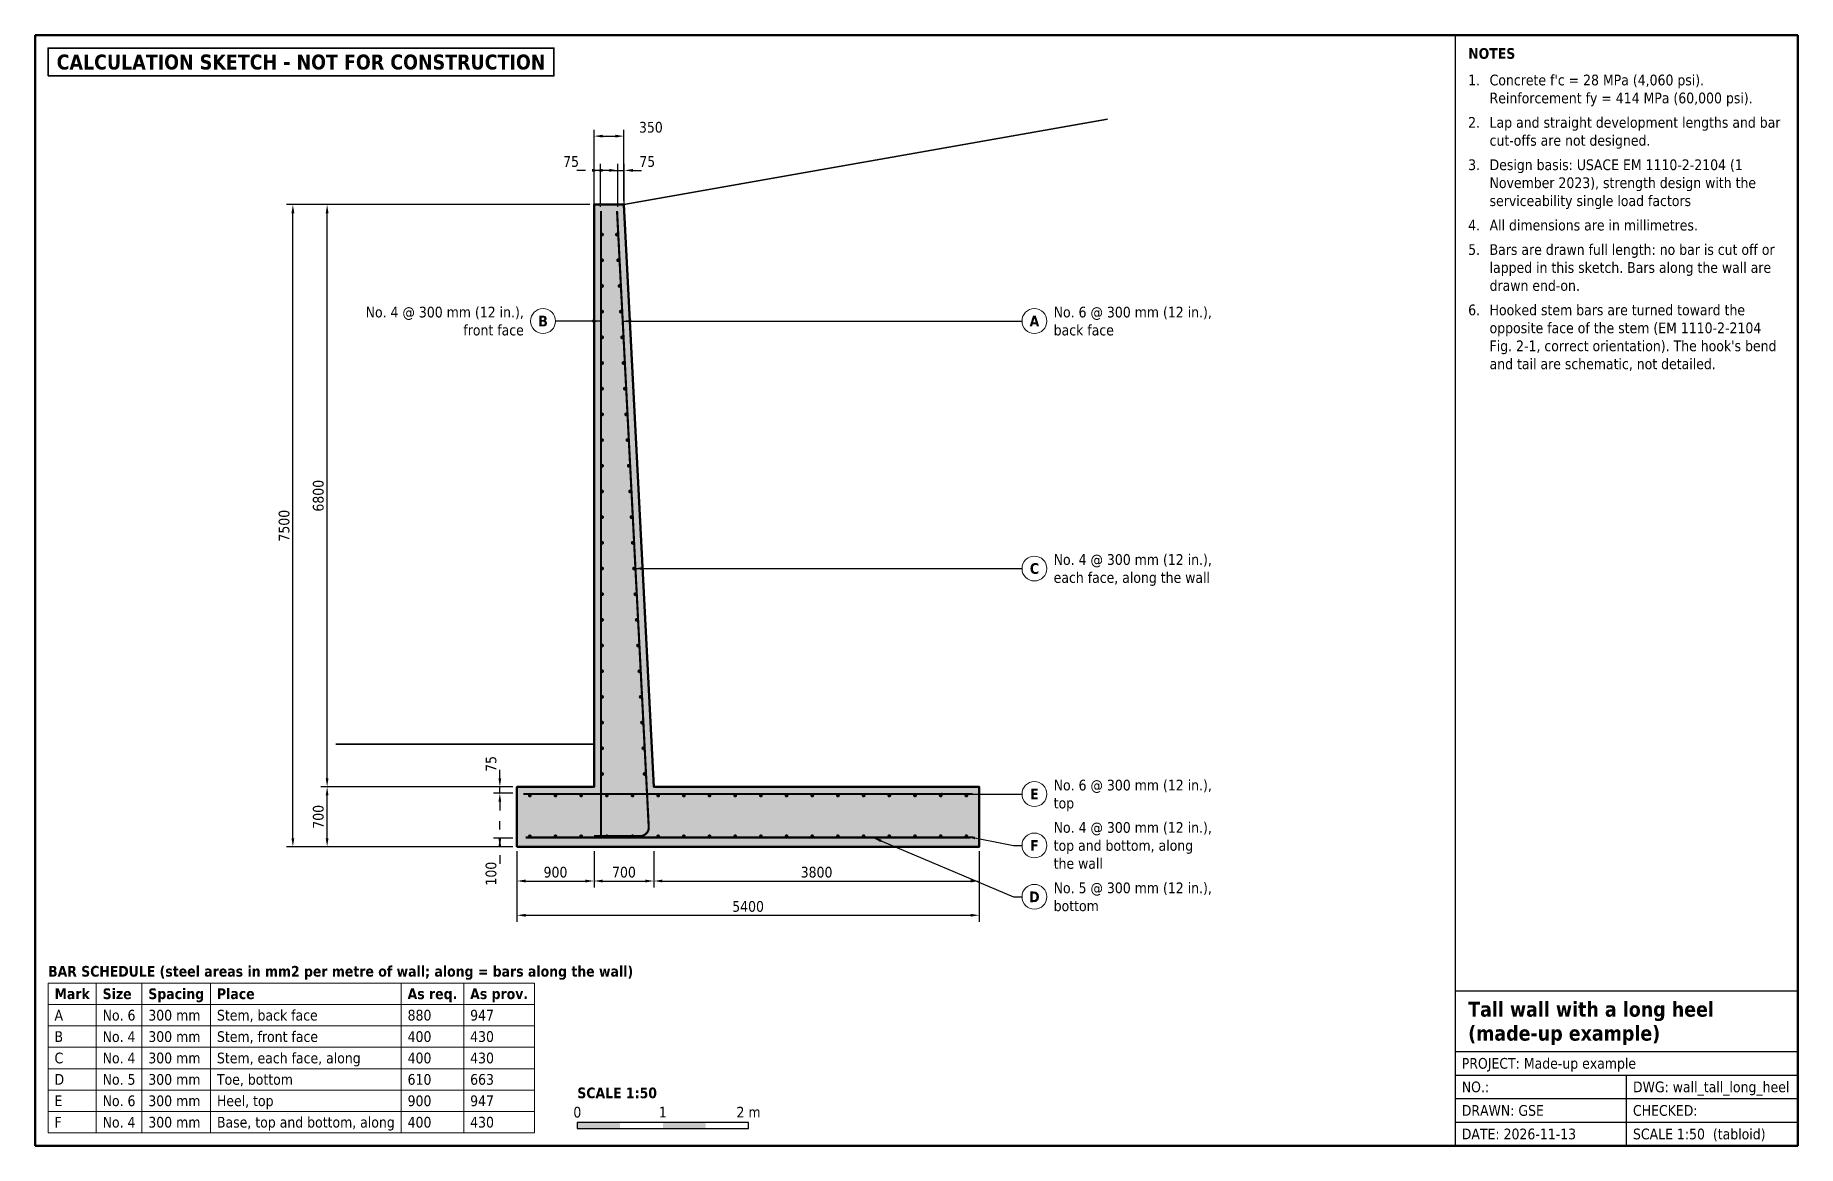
# Model space of a CAD drawing. Header units: millimetres. Extents: x -5628 to 14962, y -3492 to 9478.
import ezdxf
from ezdxf.enums import TextEntityAlignment as Align

# ---------------------------------------------------------------- set-up
doc = ezdxf.new("R2010")
doc.units = ezdxf.units.MM
doc.header["$LTSCALE"] = 50
for name, color, linetype, lineweight in [('GSE-BARS', 1, 'CONTINUOUS', 0), ('GSE-BORDER', 7, 'CONTINUOUS', 50), ('GSE-CALLOUTS', 4, 'CONTINUOUS', 18), ('GSE-CONCRETE', 7, 'CONTINUOUS', 50), ('GSE-DIMS', 3, 'CONTINUOUS', 18), ('GSE-GROUND', 30, 'CONTINUOUS', 35), ('GSE-HATCH', 8, 'CONTINUOUS', 9), ('GSE-NOTES', 7, 'CONTINUOUS', 18), ('GSE-STAMP', 1, 'CONTINUOUS', 35), ('GSE-TABLE', 7, 'CONTINUOUS', 18), ('GSE-TITLE', 7, 'CONTINUOUS', 25)]:
    doc.layers.add(name, color=color, linetype=linetype, lineweight=lineweight)
doc.styles.add('GSE', font='DejaVuSans.ttf', dxfattribs={"width": 0.85})
doc.styles.add('GSE-BOLD', font='DejaVuSans-Bold.ttf', dxfattribs={"width": 0.85})
doc.dimstyles.new('GSE-MM', dxfattribs={"dimscale": 50, "dimtxt": 2.5, "dimasz": 2, "dimexe": 1.5, "dimexo": 1, "dimgap": 0.8, "dimtad": 1, "dimdec": 0, "dimtxsty": 'GSE', "dimcen": 2.5, "dimclrd": 256, "dimclre": 256, "dimclrt": 256, "dimazin": 3, "dimtfac": 1, "dimtmove": 0, "dimatfit": 3})

msp = doc.modelspace()

# ---------------------------------------------------------------- hatches: boundary and pattern name
at = {"layer": 'GSE-BARS'}
for points in [[(971.5, 7150, 1), (1016.5, 7150, 1)], [(1144.9, 7150, 1), (1189.9, 7150, 1)], [(971.5, 6850, 1), (1016.5, 6850, 1)], [(1160.4, 6850, 1), (1205.4, 6850, 1)], [(971.5, 6550, 1), (1016.5, 6550, 1)], [(1175.8, 6550, 1), (1220.8, 6550, 1)], [(971.5, 6250, 1), (1016.5, 6250, 1)], [(1191.3, 6250, 1), (1236.3, 6250, 1)], [(971.5, 5950, 1), (1016.5, 5950, 1)], [(1206.7, 5950, 1), (1251.7, 5950, 1)], [(971.5, 5650, 1), (1016.5, 5650, 1)], [(1222.1, 5650, 1), (1267.1, 5650, 1)], [(971.5, 5350, 1), (1016.5, 5350, 1)], [(1237.6, 5350, 1), (1282.6, 5350, 1)], [(971.5, 5050, 1), (1016.5, 5050, 1)], [(1253, 5050, 1), (1298, 5050, 1)], [(971.5, 4750, 1), (1016.5, 4750, 1)], [(1268.5, 4750, 1), (1313.5, 4750, 1)], [(971.5, 4450, 1), (1016.5, 4450, 1)], [(1283.9, 4450, 1), (1328.9, 4450, 1)], [(971.5, 4150, 1), (1016.5, 4150, 1)], [(1299.3, 4150, 1), (1344.3, 4150, 1)], [(971.5, 3850, 1), (1016.5, 3850, 1)], [(1314.8, 3850, 1), (1359.8, 3850, 1)], [(971.5, 3550, 1), (1016.5, 3550, 1)], [(1330.2, 3550, 1), (1375.2, 3550, 1)], [(971.5, 3250, 1), (1016.5, 3250, 1)], [(1345.7, 3250, 1), (1390.7, 3250, 1)], [(971.5, 2950, 1), (1016.5, 2950, 1)], [(1361.1, 2950, 1), (1406.1, 2950, 1)], [(971.5, 2650, 1), (1016.5, 2650, 1)], [(1376.5, 2650, 1), (1421.5, 2650, 1)], [(971.5, 2350, 1), (1016.5, 2350, 1)], [(1392, 2350, 1), (1437, 2350, 1)], [(971.5, 2050, 1), (1016.5, 2050, 1)], [(1407.4, 2050, 1), (1452.4, 2050, 1)], [(971.5, 1750, 1), (1016.5, 1750, 1)], [(1422.9, 1750, 1), (1467.9, 1750, 1)], [(971.5, 1450, 1), (1016.5, 1450, 1)], [(1438.3, 1450, 1), (1483.3, 1450, 1)], [(971.5, 1150, 1), (1016.5, 1150, 1)], [(1453.8, 1150, 1), (1498.8, 1150, 1)], [(971.5, 850, 1), (1016.5, 850, 1)], [(1469.2, 850, 1), (1514.2, 850, 1)], [(127.5, 599.5, 1), (172.5, 599.5, 1)], [(427.5, 599.5, 1), (472.5, 599.5, 1)], [(727.5, 599.5, 1), (772.5, 599.5, 1)], [(1027.5, 599.5, 1), (1072.5, 599.5, 1)], [(1327.5, 599.5, 1), (1372.5, 599.5, 1)], [(1627.5, 599.5, 1), (1672.5, 599.5, 1)], [(1927.5, 599.5, 1), (1972.5, 599.5, 1)], [(2227.5, 599.5, 1), (2272.5, 599.5, 1)], [(2527.5, 599.5, 1), (2572.5, 599.5, 1)], [(2827.5, 599.5, 1), (2872.5, 599.5, 1)], [(3127.5, 599.5, 1), (3172.5, 599.5, 1)], [(3427.5, 599.5, 1), (3472.5, 599.5, 1)], [(3727.5, 599.5, 1), (3772.5, 599.5, 1)], [(4027.5, 599.5, 1), (4072.5, 599.5, 1)], [(4327.5, 599.5, 1), (4372.5, 599.5, 1)], [(4627.5, 599.5, 1), (4672.5, 599.5, 1)], [(4927.5, 599.5, 1), (4972.5, 599.5, 1)], [(5227.5, 599.5, 1), (5272.5, 599.5, 1)], [(127.5, 122.2, 1), (172.5, 122.2, 1)], [(427.5, 122.2, 1), (472.5, 122.2, 1)], [(727.5, 122.2, 1), (772.5, 122.2, 1)], [(1027.5, 122.2, 1), (1072.5, 122.2, 1)], [(1327.5, 122.2, 1), (1372.5, 122.2, 1)], [(1627.5, 122.2, 1), (1672.5, 122.2, 1)], [(1927.5, 122.2, 1), (1972.5, 122.2, 1)], [(2227.5, 122.2, 1), (2272.5, 122.2, 1)], [(2527.5, 122.2, 1), (2572.5, 122.2, 1)], [(2827.5, 122.2, 1), (2872.5, 122.2, 1)], [(3127.5, 122.2, 1), (3172.5, 122.2, 1)], [(3427.5, 122.2, 1), (3472.5, 122.2, 1)], [(3727.5, 122.2, 1), (3772.5, 122.2, 1)], [(4027.5, 122.2, 1), (4072.5, 122.2, 1)], [(4327.5, 122.2, 1), (4372.5, 122.2, 1)], [(4627.5, 122.2, 1), (4672.5, 122.2, 1)], [(4927.5, 122.2, 1), (4972.5, 122.2, 1)], [(5227.5, 122.2, 1), (5272.5, 122.2, 1)]]:
    msp.add_hatch(color=7, dxfattribs=at).paths.add_polyline_path(points)
at = {"layer": 'GSE-HATCH'}
h = msp.add_hatch(dxfattribs=at)
h.set_pattern_fill('AR-CONC', scale=1.5)
h.paths.add_polyline_path([(0, 0), (5400, 0), (5400, 700), (1600, 700), (1250, 7500), (900, 7500), (900, 700), (0, 700)])
at = {"layer": 'GSE-TITLE'}
for points in [[(705, -3291.9), (1205, -3291.9), (1205, -3221.9), (705, -3221.9)], [(1705, -3291.9), (2205, -3291.9), (2205, -3221.9), (1705, -3221.9)]]:
    msp.add_hatch(color=7, dxfattribs=at).paths.add_polyline_path(points)

# ---------------------------------------------------------------- linework, layer by layer
at = {"layer": 'GSE-BARS', "const_width": 25}
msp.add_lwpolyline([(1169.2, 7425), (1539.5, 230.6, -0.4293571), (1439.6, 125.5), (900, 125.5)], format="xyb", dxfattribs=at)
for points in [[(981.4, 7425), (981.4, 122.2)], [(75, 615.5), (5325, 615.5)], [(100, 108), (5300, 108)]]:
    msp.add_lwpolyline(points, dxfattribs=at)
at = {"layer": 'GSE-BORDER'}
msp.add_lwpolyline([(-5627.5, -3491.9), (14962.5, -3491.9), (14962.5, 9478.1), (-5627.5, 9478.1)], close=True, dxfattribs=at)
at = {"layer": 'GSE-CALLOUTS'}
for centre in [(305, 6140), (6045, 6140), (6045, 3250), (6045, 615.5), (6045, 15.4), (6045, -584.6)]:
    msp.add_circle(centre, 145, dxfattribs=at)
at = {"layer": 'GSE-CONCRETE'}
msp.add_lwpolyline([(0, 0), (5400, 0), (5400, 700), (1600, 700), (1250, 7500), (900, 7500), (900, 700), (0, 700)], close=True, dxfattribs=at)
at = {"layer": 'GSE-GROUND'}
for p, q in [((1250, 7500), (6900, 8496.2)), ((-2117.8, 1200), (900, 1200))]:
    msp.add_line(p, q, dxfattribs=at)
at = {"layer": 'GSE-STAMP'}
msp.add_lwpolyline([(-5477.5, 9003.1), (432.3, 9003.1), (432.3, 9328.1), (-5477.5, 9328.1)], close=True, dxfattribs=at)
at = {"layer": 'GSE-TABLE'}
for p, q in [((-5477.5, -1591.9), (205, -1591.9)), ((-5477.5, -3341.9), (-5477.5, -1591.9)), ((-4915.3, -3341.9), (-4915.3, -1591.9)), ((-4381.7, -3341.9), (-4381.7, -1591.9)), ((-3579.6, -3341.9), (-3579.6, -1591.9)), ((-1352.7, -3341.9), (-1352.7, -1591.9)), ((-622, -3341.9), (-622, -1591.9)), ((205, -3341.9), (205, -1591.9)), ((-5477.5, -1841.9), (205, -1841.9)), ((-5477.5, -2091.9), (205, -2091.9)), ((-5477.5, -2341.9), (205, -2341.9)), ((-5477.5, -2591.9), (205, -2591.9)), ((-5477.5, -2841.9), (205, -2841.9)), ((-5477.5, -3091.9), (205, -3091.9)), ((-5477.5, -3341.9), (205, -3341.9))]:
    msp.add_line(p, q, dxfattribs=at)
at = {"layer": 'GSE-TITLE'}
for p, q in [((10962.5, -3491.9), (10962.5, 9478.1)), ((10962.5, -1681.9), (14962.5, -1681.9)), ((10962.5, -2391.9), (14962.5, -2391.9)), ((10962.5, -2666.9), (14962.5, -2666.9)), ((12962.5, -2941.9), (12962.5, -2666.9)), ((10962.5, -2941.9), (14962.5, -2941.9)), ((12962.5, -3216.9), (12962.5, -2941.9)), ((10962.5, -3216.9), (14962.5, -3216.9)), ((12962.5, -3491.9), (12962.5, -3216.9))]:
    msp.add_line(p, q, dxfattribs=at)
msp.add_lwpolyline([(705, -3291.9), (2705, -3291.9), (2705, -3221.9), (705, -3221.9)], close=True, dxfattribs=at)

# ---------------------------------------------------------------- texts
at = {"layer": 'GSE-CALLOUTS', "style": 'GSE', "width": 0.85}
for s, p in [('No. 4 @ 300 mm (12 in.),', (80, 6245)), ('front face', (80, 6035))]:
    msp.add_text(s, height=125, dxfattribs=at).set_placement(p, align=Align.MIDDLE_RIGHT)
at = {"layer": 'GSE-CALLOUTS', "style": 'GSE-BOLD', "width": 0.85}
for s, p in [('B', (305, 6140)), ('A', (6045, 6140)), ('C', (6045, 3250)), ('E', (6045, 615.5)), ('F', (6045, 15.4)), ('D', (6045, -584.6))]:
    msp.add_text(s, height=125, dxfattribs=at).set_placement(p, align=Align.MIDDLE_CENTER)
at = {"layer": 'GSE-CALLOUTS', "style": 'GSE', "width": 0.85}
for s, p in [('No. 6 @ 300 mm (12 in.),', (6270, 6245)), ('back face', (6270, 6035)), ('No. 4 @ 300 mm (12 in.),', (6270, 3355)), ('each face, along the wall', (6270, 3145)), ('No. 6 @ 300 mm (12 in.),', (6270, 720.5)), ('top', (6270, 510.5)), ('No. 4 @ 300 mm (12 in.),', (6270, 225.4)), ('top and bottom, along', (6270, 15.4)), ('the wall', (6270, -194.6)), ('No. 5 @ 300 mm (12 in.),', (6270, -479.6)), ('bottom', (6270, -689.6))]:
    msp.add_text(s, height=125, dxfattribs=at).set_placement(p, align=Align.MIDDLE_LEFT)
at = {"layer": 'GSE-NOTES', "width": 0.85}
for s, style, p in [('NOTES', 'GSE-BOLD', (11112.5, 9203.1)), ('1.', 'GSE', (11112.5, 8893.1)), ("Concrete f'c = 28 MPa (4,060 psi).", 'GSE', (11362.5, 8893.1)), ('Reinforcement fy = 414 MPa (60,000 psi).', 'GSE', (11362.5, 8683.1)), ('2.', 'GSE', (11112.5, 8398.1)), ('Lap and straight development lengths and bar', 'GSE', (11362.5, 8398.1)), ('cut-offs are not designed.', 'GSE', (11362.5, 8188.1)), ('3.', 'GSE', (11112.5, 7903.1)), ('Design basis: USACE EM 1110-2-2104 (1', 'GSE', (11362.5, 7903.1)), ('November 2023), strength design with the', 'GSE', (11362.5, 7693.1)), ('serviceability single load factors', 'GSE', (11362.5, 7483.1)), ('4.', 'GSE', (11112.5, 7198.1)), ('All dimensions are in millimetres.', 'GSE', (11362.5, 7198.1)), ('5.', 'GSE', (11112.5, 6913.1)), ('Bars are drawn full length: no bar is cut off or', 'GSE', (11362.5, 6913.1)), ('lapped in this sketch. Bars along the wall are', 'GSE', (11362.5, 6703.1)), ('drawn end-on.', 'GSE', (11362.5, 6493.1)), ('6.', 'GSE', (11112.5, 6208.1)), ('Hooked stem bars are turned toward the', 'GSE', (11362.5, 6208.1)), ('opposite face of the stem (EM 1110-2-2104', 'GSE', (11362.5, 5998.1)), ("Fig. 2-1, correct orientation). The hook's bend", 'GSE', (11362.5, 5788.1)), ('and tail are schematic, not detailed.', 'GSE', (11362.5, 5578.1))]:
    msp.add_text(s, height=125, dxfattribs=dict(at, style=style)).set_placement(p)
at = {"layer": 'GSE-STAMP', "style": 'GSE-BOLD', "width": 0.85}
msp.add_text('CALCULATION SKETCH - NOT FOR CONSTRUCTION', height=175, dxfattribs=at).set_placement((-5377.5, 9165.6), align=Align.MIDDLE_LEFT)
at = {"layer": 'GSE-TABLE', "style": 'GSE-BOLD', "width": 0.85}
msp.add_text('BAR SCHEDULE (steel areas in mm2 per metre of wall; along = bars along the wall)', height=125, dxfattribs=at).set_placement((-5477.5, -1516.9))
at = {"layer": 'GSE-TABLE', "width": 0.85}
for s, style, p in [('Mark', 'GSE-BOLD', (-5402.5, -1716.9)), ('Size', 'GSE-BOLD', (-4840.3, -1716.9)), ('Spacing', 'GSE-BOLD', (-4306.7, -1716.9)), ('Place', 'GSE-BOLD', (-3504.6, -1716.9)), ('As req.', 'GSE-BOLD', (-1277.7, -1716.9)), ('As prov.', 'GSE-BOLD', (-547, -1716.9)), ('A', 'GSE', (-5402.5, -1966.9)), ('No. 6', 'GSE', (-4840.3, -1966.9)), ('300 mm', 'GSE', (-4306.7, -1966.9)), ('Stem, back face', 'GSE', (-3504.6, -1966.9)), ('880', 'GSE', (-1277.7, -1966.9)), ('947', 'GSE', (-547, -1966.9)), ('B', 'GSE', (-5402.5, -2216.9)), ('No. 4', 'GSE', (-4840.3, -2216.9)), ('300 mm', 'GSE', (-4306.7, -2216.9)), ('Stem, front face', 'GSE', (-3504.6, -2216.9)), ('400', 'GSE', (-1277.7, -2216.9)), ('430', 'GSE', (-547, -2216.9)), ('C', 'GSE', (-5402.5, -2466.9)), ('No. 4', 'GSE', (-4840.3, -2466.9)), ('300 mm', 'GSE', (-4306.7, -2466.9)), ('Stem, each face, along', 'GSE', (-3504.6, -2466.9)), ('400', 'GSE', (-1277.7, -2466.9)), ('430', 'GSE', (-547, -2466.9)), ('D', 'GSE', (-5402.5, -2716.9)), ('No. 5', 'GSE', (-4840.3, -2716.9)), ('300 mm', 'GSE', (-4306.7, -2716.9)), ('Toe, bottom', 'GSE', (-3504.6, -2716.9)), ('610', 'GSE', (-1277.7, -2716.9)), ('663', 'GSE', (-547, -2716.9)), ('E', 'GSE', (-5402.5, -2966.9)), ('No. 6', 'GSE', (-4840.3, -2966.9)), ('300 mm', 'GSE', (-4306.7, -2966.9)), ('Heel, top', 'GSE', (-3504.6, -2966.9)), ('900', 'GSE', (-1277.7, -2966.9)), ('947', 'GSE', (-547, -2966.9)), ('F', 'GSE', (-5402.5, -3216.9)), ('No. 4', 'GSE', (-4840.3, -3216.9)), ('300 mm', 'GSE', (-4306.7, -3216.9)), ('Base, top and bottom, along', 'GSE', (-3504.6, -3216.9)), ('400', 'GSE', (-1277.7, -3216.9)), ('430', 'GSE', (-547, -3216.9))]:
    msp.add_text(s, height=125, dxfattribs=dict(at, style=style)).set_placement(p, align=Align.MIDDLE_LEFT)
at = {"layer": 'GSE-TITLE', "style": 'GSE-BOLD', "width": 0.85}
for s, height, p in [('Tall wall with a long heel', 175, (11112.5, -1984.4)), ('(made-up example)', 175, (11112.5, -2264.4)), ('SCALE 1:50', 125, (705, -2936.9))]:
    msp.add_text(s, height=height, dxfattribs=at).set_placement(p)
at = {"layer": 'GSE-TITLE', "style": 'GSE', "width": 0.85}
for s, p in [('PROJECT: Made-up example', (11037.5, -2529.4)), ('NO.: ', (11037.5, -2804.4)), ('DWG: wall_tall_long_heel', (13037.5, -2804.4)), ('DRAWN: GSE', (11037.5, -3079.4)), ('CHECKED: ', (13037.5, -3079.4)), ('DATE: 2026-11-13', (11037.5, -3354.4)), ('SCALE 1:50  (tabloid)', (13037.5, -3354.4))]:
    msp.add_text(s, height=125, dxfattribs=at).set_placement(p, align=Align.MIDDLE_LEFT)
for s, p in [('0', (705, -3161.9)), ('1', (1705, -3161.9)), ('2 m', (2705, -3161.9))]:
    msp.add_text(s, height=125, dxfattribs=at).set_placement(p, align=Align.CENTER)

# ---------------------------------------------------------------- dimensions: what is measured, and where the dimension line sits
at = {"layer": 'GSE-DIMS'}
for base, p1, p2, location in [((900, 8300), (900, 7500), (1250, 7500), (1564.1, 8402.5)), ((975, 7900), (975, 7425), (900, 7425), (632.3, 8002.5)), ((1178.8, 7900), (1178.8, 7425), (1253.9, 7425), (1521.6, 8002.5))]:
    msp.add_linear_dim(base=base, p1=p1, p2=p2, location=location, dimstyle='GSE-MM', override={"dimtmove": 2}, dxfattribs=at).render()
for base, p1, p2 in [((-2617.8, 0), (0, 0), (900, 7500)), ((-2217.8, 700), (0, 700), (900, 7500)), ((-2217.8, 0), (0, 0), (0, 700))]:
    msp.add_linear_dim(base=base, p1=p1, p2=p2, angle=90, dimstyle='GSE-MM', dxfattribs=at).render()
for base, p1, p2, location in [((-200, 625), (0, 625), (0, 700), (-302.5, 967.7)), ((-200, 100), (0, 100), (0, 0), (-302.5, -314.1))]:
    msp.add_linear_dim(base=base, p1=p1, p2=p2, angle=90, location=location, dimstyle='GSE-MM', override={"dimtmove": 2}, dxfattribs=at).render()
for base, p1, p2 in [((0, -400), (0, 0), (900, 0)), ((0, -800), (0, 0), (5400, 0)), ((900, -400), (900, 0), (1600, 0)), ((1600, -400), (1600, 0), (5400, 0))]:
    msp.add_linear_dim(base=base, p1=p1, p2=p2, dimstyle='GSE-MM', dxfattribs=at).render()

# ---------------------------------------------------------------- leaders
at = {"layer": 'GSE-CALLOUTS'}
for points in [[(981.4, 6140), (550, 6140), (450, 6140)], [(1235.3, 6140), (5800, 6140), (5900, 6140)], [(1368.2, 3250), (5800, 3250), (5900, 3250)], [(4869, 615.5), (5800, 615.5), (5900, 615.5)], [(4160, 108), (5800, -584.6), (5900, -584.6)], [(5250, 122.2), (5800, 15.4), (5900, 15.4)]]:
    msp.add_leader(points, dimstyle='GSE-MM', dxfattribs=at)

doc.saveas('drawing.dxf')
